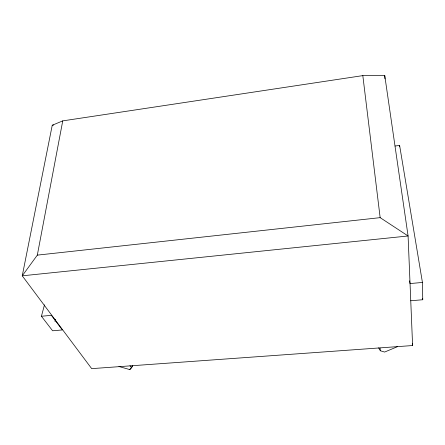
<?xml version="1.0" encoding="UTF-8"?>
<svg xmlns="http://www.w3.org/2000/svg" width="445" height="445" viewBox="0 0 445 445"><rect width="100%" height="100%" fill="white"/><g stroke="black" fill="none" stroke-linecap="round" stroke-linejoin="round"><path stroke-width="0.67" d="M37.319 255.13L380.152 217.649L408.087 235.978L22.25 275.817L37.319 255.13L62.745 120.879L362.82 75.617L384.725 75.4L408.087 235.978L412.598 345.543L91.681 368.638L22.25 275.817L52.243 125.251L62.745 120.879M54.974 321.373L55.48 319.36M41.424 316.245L51.386 315.355L62.322 329.951L52.61 330.78L41.424 316.245L44.478 304.847M132.193 366.124L131.47 367.92L129.834 369.6L118.932 366.513M132.693 365.501L131.47 367.92L129.996 365.684M129.834 369.6L130.457 368.421M397.496 346.661L384.614 352.056L380.336 350.766L378.639 347.84M52.243 125.251L53.617 125.045M395.077 146.016L399.616 145.432L422.433 282.453L422.75 299.746L410.718 300.764M422.433 282.453L410.006 283.565L409.589 280.817M422.528 298.378L422.75 299.746M412.298 343.484L412.598 345.543M362.82 75.617L380.152 217.649M380.041 348.051L380.336 350.766M384.725 75.4L384.947 78.86M399.616 145.432L399.682 146.783"/></g></svg>
